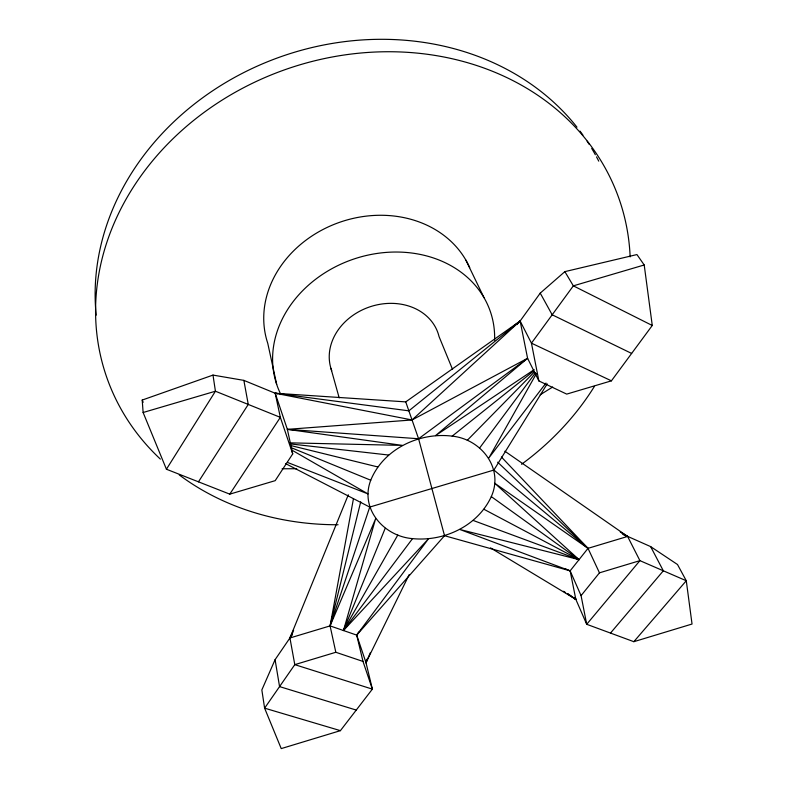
<?xml version="1.0" encoding="UTF-8"?>
<svg xmlns="http://www.w3.org/2000/svg" width="788" height="788" viewBox="0 0 788 788"><rect width="100%" height="100%" fill="white"/><g stroke="black" fill="none" stroke-linecap="round" stroke-linejoin="round"><path stroke-width="1.18" d="M366.292 660.226L365.996 662.659L372.369 689.126L340.406 730.653L281.227 748.6L264.61 708.156L261.843 689.933L275.081 659.684L292.003 634.931M366.4 660.236L365.996 662.659L356.708 635.108L330.083 625.899L289.935 637.975L294.791 664.648L264.61 708.156L340.406 730.653M335.826 652.277L294.791 664.648L372.369 689.126L362.992 661.428L335.826 652.277L330.083 625.899L353.418 498.883M370.744 480.227C359.594 508.969 384.061 536.421 412.538 538.618C443.91 541.819 477.843 525.951 491.298 496.598C504.093 468.299 481.084 439.064 452.184 436.138C419.541 432.001 383.47 448.884 370.744 480.227L291.284 447.712M366.499 660.265L365.996 662.659L409.228 574.531M362.992 661.428L356.708 635.108L428.455 538.834L343.46 630.528L375.6 518.79L330.083 625.899L360.717 501.818M366.617 660.285L365.996 662.659L370.439 652.553M367.08 659.123L365.996 662.659L367.346 659.231M330.083 625.899L369.73 507.078L493.918 470.042L547.187 383.864M291.885 634.842L289.935 637.975L348.316 494.775M412.538 538.618L343.46 630.528L385.194 528.305M291.747 634.773L289.935 637.975L293.619 630.193M289.935 637.975L292.752 632.547M536.49 373.443L488.856 457.936L545.986 383.066M343.46 630.528L397.792 535.042M166.426 469.234L215.429 391.222L212.996 375.088L142.214 400.058L143.121 412.508L166.426 469.234L229.771 494.145L275.189 480.66L292.712 453.898L287.364 429.352L275.189 393.242L243.856 380.377L212.996 375.088M198.458 481.832L248.259 404.431L243.856 380.377M229.771 494.145L280.341 417.354L275.189 393.242L405.741 401.88L520.129 321.011L540.233 293.136L564.868 271.633L636.94 254.563L644.21 264.985L652.267 325.483L611.419 380.84L566.71 394.108L538.874 380.939L527.586 358.294L520.129 321.011L514.367 325.592M358.796 632.055L356.708 635.108L444.54 535.712L418.576 438.749L405.741 401.88M479.784 447.781L535.456 372.783M633.838 641.688L686.279 580.746L639.915 560.642L627.603 536.441L588.015 548.34L570.128 570.847L575.821 599.333L586.705 624.293L633.838 641.688L692.041 624.037L686.279 580.746L677.503 564.523L650.632 546.606L623.15 534.392M581.071 595.62L599.461 572.837L639.915 560.642L586.705 624.293L581.071 595.62L570.128 570.847L564.474 568.512M610.503 633.069L663.329 570.798L650.632 546.606M516.81 324.597L520.129 321.011L531.447 343.164L538.874 380.939M467.284 440.315L534.431 371.906M516.603 324.39L520.129 321.011L408.864 410.834L275.189 393.242L412.045 419.965L527.586 358.294L435.547 435.597L534.195 369.641M516.416 324.242L520.129 321.011L412.045 419.965L287.364 429.352L402.53 445.397L289.826 442.846M452.184 436.138L533.643 371.01M527.586 358.294L418.576 438.749L287.364 429.352M540.184 394.788L552.683 387.006M143.121 412.508L215.429 391.222L280.341 417.354L292.712 453.898M644.21 264.985L573.339 285.847L531.447 343.164L611.419 380.84M282.114 468.761L296.751 468.732M289.777 443.841L388.592 455.031M277.612 393.557L275.189 393.242L277.603 393.675M280.036 393.872L283.67 394.345M290.713 445.535L377.748 466.939M599.461 572.837L588.015 548.34L494.726 483.231L579.032 559.647L459.778 529.457L570.128 570.847L444.54 535.712M356.255 710.067L279.563 686.604L275.081 659.684M473.204 520.464L579.032 559.647L491.298 496.598M287.354 462.379L368.035 493.928L291.54 449.928M624.185 535.032L627.603 536.441L504.872 451.219M631.631 353.438L552.181 314.796L540.233 293.136M652.267 325.483L573.339 285.847L564.868 271.633M623.219 534.195L627.603 536.441L620.255 531.949M285.611 463.62L369.73 507.078M483.95 509.284L579.032 559.647M622.264 533.446L627.603 536.441M490.53 547.896L575.821 599.333L574.255 597.452M563.548 591.266L565.597 592.615M567.636 593.955L575.821 599.333L574.166 597.521M567.803 593.659L575.821 599.333L574.097 597.6M493.918 470.042L588.015 548.34L501.414 457.001M573.94 597.767L575.821 599.333L574.009 597.678M497.691 462.192L588.015 548.34M465.895 260.139L484.019 297.697M142.214 400.058L143.18 402.284M452.568 369.464L439.034 336.535A56.391 46.965 -19 0 0 370.902 306.502A56.391 46.965 -19 0 0 331.718 370.705M330.93 368.39L339.185 397.881M276.677 384.377L267.753 343.282A107.926 91.832 -19 0 1 337.008 223.25A107.926 91.832 -19 0 1 469.727 267.684M280.922 394.601A112.871 94.077 -19 0 1 363.711 256.12A112.871 94.077 -19 0 1 494.598 340.308M160.358 459.099A271.259 232.046 -19 0 1 265.29 77.391A271.259 232.046 -19 0 1 630.144 256.898M594.447 386.356A271.259 232.046 -19 0 1 521.567 464.28M338.072 524.749A271.259 232.046 -19 0 1 179.25 474.918M96.195 315.17A266.216 229.554 -19 0 1 271.052 60.351A266.216 229.554 -19 0 1 576.964 127.173M579.998 131.103A266.216 229.554 -19 0 1 582.933 135.103M587.129 141.2A266.216 229.554 -19 0 1 589.129 144.293M591.709 148.459A266.216 229.554 -19 0 1 595.354 154.763M596.516 156.881A266.216 229.554 -19 0 1 598.732 161.136"/></g></svg>
